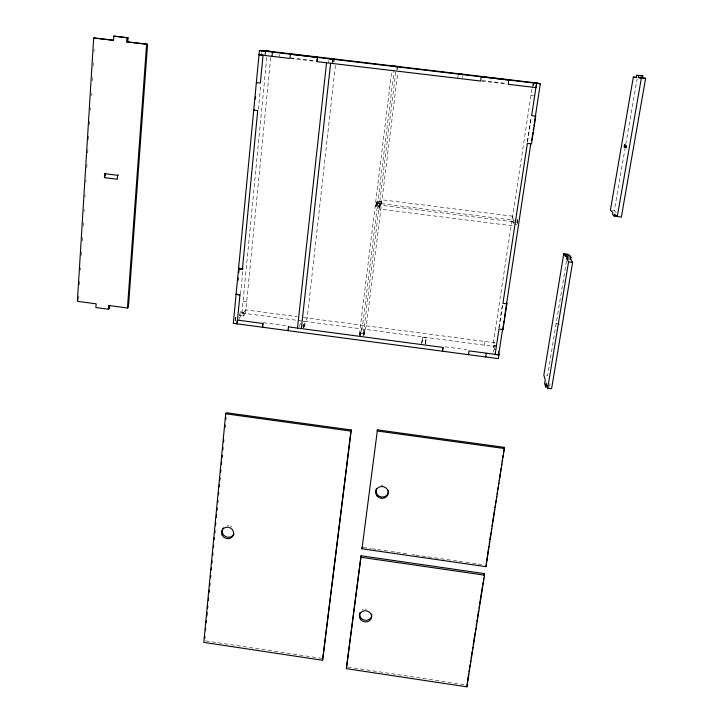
<?xml version="1.0" encoding="UTF-8"?>
<svg xmlns="http://www.w3.org/2000/svg" width="723" height="723" viewBox="0 0 723 723"><rect width="100%" height="100%" fill="white"/><g stroke="black" fill="none" stroke-linecap="round" stroke-linejoin="round"><path stroke-width="0.54" stroke-dasharray="3.62 2.71" d="M78.59 299.467L78.807 296.087M79.503 284.817L79.711 281.437M80.416 270.167L80.551 267.917M81.319 255.517L81.536 252.137M82.232 240.867L82.44 237.487M83.145 226.218L83.353 222.838M84.049 211.568L84.193 209.318M84.962 196.918L85.106 194.668M85.874 182.268L86.01 180.018M86.787 167.628L86.995 164.238M87.691 152.978L87.899 149.598M88.531 139.449L88.739 136.069M89.444 124.799L89.652 121.419M90.357 110.158L90.492 107.899M91.261 95.508L91.405 93.249M92.173 80.859L92.381 77.478M93.086 66.209L93.294 62.829M93.99 51.559L94.135 49.3M425.386 344.473L426.154 337.93L422.485 337.442L421.816 343.054M425.513 343.542L426.154 337.93M235.463 320.687L235.815 316.963M235.535 320.696L235.888 317.081L238.717 317.46M261.075 54.84L261.274 52.761M240.587 294.098L242.838 270.836M258.436 109.336L260.876 84.103M265.034 54.252L265.242 52.173M239.485 319.394L239.656 317.587L243.868 312.481L240.172 311.993L239.828 315.526L241.907 313.023L267.013 54.939M265.07 54.975L265.368 51.929M245.712 309.869L243.669 312.345L243.317 315.996L245.359 313.484L245.712 309.869L297.135 316.674M243.669 312.345L240.108 311.866L239.747 315.517L243.524 316.023L243.868 312.481M270.664 57.632L245.567 313.511L243.524 316.023M279.476 56.521L279.674 54.505M421.69 343.985L421.979 341.129L425.63 341.608M422.485 337.442L422.196 340.262L425.901 340.75M299.53 326.805L300.596 322.693M328.495 62.738L328.73 60.669M332.363 63.199L332.707 60.09M303.19 328.233L303.497 325.449M332.652 62.187L332.887 60.126M303.488 327.329L303.796 324.546L305.269 321.907L303.217 321.627M333.737 62.16L333.963 60.108M333.909 62.178L334.252 59.123M303.877 327.365L304.862 325.576L305.269 321.907M335.382 65.422L307.248 318.012L305.088 321.88L304.672 325.549L303.687 327.338M377.171 201.184L375.978 206.435L379.873 206.932L381.03 201.663L377.171 201.184L376.936 203.118L380.786 203.597M359.412 334.288L391.586 72.689M359.792 336.231L360.244 332.517L364.049 333.023L363.814 334.885M376.231 202.729L380.217 203.226L379.738 207.149L375.752 206.642L376.231 202.729L377.153 200.994L381.093 201.482L381.934 199.783L512.526 216.177L513.366 218.301M360.018 335.318L361.274 329.796L360.822 333.475M359.9 336.249L362.648 325.341L394.152 70.113M375.978 206.435L377.153 200.994M395.788 72.056L363.118 335.915L366.344 325.829L397.786 72.815M364.482 331.64L364.031 335.345L364.925 330.275L361.157 329.778M396.837 69.77L397.216 66.679M379.873 206.932L381.093 201.482M397.406 69.688L397.786 66.624M375.752 206.642L376.674 204.862L380.605 205.359L381.934 199.783M457.822 77.894L458.246 74.812M425.513 343.036L426.028 339.331M462.286 77.542L462.575 75.463M484.374 345.16L484.916 341.527M515.779 222.567L512.779 222.196L511.938 220.009L512.526 216.177M494.424 349.39L493.348 342.765L531.947 88.947M532.11 87.863L532.779 83.507M533.366 85.621L533.818 82.648M533.484 85.739L533.791 83.687M513.429 223.877L514.134 219.837L513.466 218.156L512.833 222.295L513.502 224.022M498.87 328.161L502.431 304.817M527.311 141.997L531.025 117.668M499.123 327.618L502.693 304.22M527.546 141.581L531.297 117.072M516.773 222.693L517.37 218.807M517.225 223.416L517.704 220.28L516.99 218.617M517.623 223.407L517.921 221.446M566.507 260.849L547.582 375.608L545.711 375.354M549.597 386.416L550.058 383.642M616.222 212.426L614.288 210.673L625.043 148.577M625.811 144.139L637.144 78.717M359.602 334.442L360.244 332.517M379.738 207.149L378.843 208.983L513.14 225.901M380.217 203.226L379.331 205.016L514.866 222.06M302.693 326.154L303.606 324.519M290.664 57.849L315.291 60.768M482.078 80.524L506.706 83.443M290.529 58.446L315.318 61.383M481.699 81.103L506.977 84.094M530.953 95.481L533.637 95.797M612.336 210.429L614.288 210.673M376.457 202.521L380.352 203.009M381.464 203.615L511.938 220.009M376.692 205.052L380.551 205.54M514.387 224.13L517.062 224.464M556.023 323.642L559.918 324.157M243.055 301.31L246.715 301.798M303.57 317.524L494.839 342.838M493.348 342.765L495.047 342.982M495.671 345.73L493.827 345.486L493.276 349.164L493.71 352.128M495.49 345.829L493.782 345.603L493.24 349.155L496.023 349.525M241.907 313.023L496.484 346.769M302.81 325.305L304.862 325.576M360.705 333.466L364.464 333.963M263.434 322.666L287.763 325.901M445.142 346.823L466.832 349.706M363.344 547.51L371.143 548.63M372.255 548.793L376.71 549.435M377.822 549.597L390.077 551.36M391.188 551.522L395.644 552.164M396.755 552.327L407.889 553.926M412.345 554.577L414.577 554.893M415.689 555.056L426.823 556.665M427.935 556.818L433.502 557.623M434.622 557.785L445.757 559.394M446.868 559.557L452.435 560.352M453.547 560.515L458.002 561.156M459.114 561.319L464.69 562.123M465.802 562.286L471.369 563.09M472.481 563.244L476.936 563.886M478.048 564.048L483.615 564.853M205.603 640.876L321.843 658.373M347.79 667.085L465.72 684.871M362.006 610.167A6.127 5.603 12.9 0 1 363.371 609.471M364.907 609.128A6.127 5.603 12.9 0 1 366.498 609.164M381.328 485.223A6.29 5.92 11.8 0 1 382.973 485.25M227.23 525.802A6.146 5.685 24.2 0 1 228.811 525.829M230.357 526.254A6.146 5.685 24.2 0 1 231.767 527.031"/><path stroke-width="1.08" d="M113.484 40.244L93.683 37.958L77.388 301.319L96.132 303.814L95.879 307.555L108.387 309.218L109.426 308.468L109.625 305.666M118.617 174.939L117.578 175.3L117.307 179.25L104.446 177.623L104.708 173.674L105.793 173.321M108.387 309.218L108.64 305.477L127.447 307.98L128.432 307.23L147.591 44.293L127.772 41.943L128.061 37.795L114.858 36.231L113.773 36.15L113.502 40.307L93.683 37.958M147.591 44.293L126.733 41.88L127.013 37.723L113.773 36.15M127.447 307.98L146.615 44.239M239.196 268.287L238.536 268.929L233.33 323.353L498.382 358.653L498.96 354.866L498.472 351.839M242.404 269.263L238.554 268.766L259.421 50.565L267.393 51.017L537.442 83.073M238.03 280.434L238.256 278.084M238.771 272.707L238.997 270.339M255.409 98.979L255.617 96.792M225.703 413.809L203.787 642.376L322.585 660.262L351.242 429.977L226.38 412.743L225.703 413.809L350.935 431.098L351.242 429.977M204.717 638.463L204.925 636.222M205.468 630.601L205.684 628.359M206.227 622.747L206.435 620.497M206.868 616.005L207.194 612.634M207.628 608.142L207.835 605.901M208.378 600.28L208.595 598.038M209.137 592.426L209.345 590.176M209.778 585.684L209.995 583.443M210.538 577.822L210.755 575.58M211.288 569.959L211.505 567.718M211.938 563.226L212.155 560.976M212.689 555.363L212.905 553.122M213.448 547.501L213.665 545.259M214.198 539.638L214.415 537.397M214.848 532.905L215.065 530.655M215.599 525.043L215.816 522.801M216.358 517.18L216.575 514.939M216.999 510.447L217.216 508.197M217.759 502.584L217.975 500.334M218.509 494.722L218.726 492.48M219.268 486.859L219.485 484.618M219.909 480.126L220.126 477.876M220.669 472.264L220.886 470.013M221.419 464.401L221.636 462.16M222.069 457.668L222.286 455.418M222.82 449.805L223.036 447.555M223.579 441.943L223.796 439.701M224.98 427.347L225.196 425.097M225.73 419.485L225.947 417.234M236.918 323.832L237.28 320.072L262.946 323.488L262.557 327.248M237.135 323.859L239.937 294.821L236.105 294.315M272.02 56.304L272.435 52.101M262.467 327.239L262.856 323.479M288.459 326.877L287.962 330.628L288.468 329.796M539.729 83.588L535.626 83.109L536.701 83.362L536.05 87.591L508.269 84.302L508.703 80.009L481.202 76.755L480.705 81.039L316.99 61.636L317.442 57.424L317.921 57.442L290.926 54.252M317.036 61.636L317.487 57.433M297.496 328.079L326.552 62.765M301.328 328.594L330.61 63.244M322.585 660.262L350.935 431.098M346.371 668.667L361.066 555.779L484.437 573.628L484.537 575.156L466.877 686.85L346.371 668.667L361.066 555.779M361.97 548.784L377.451 429.869L504.455 447.374L485.946 566.678L361.97 548.784L362.232 547.347M442.413 351.197L442.946 347.42M442.503 351.206L443.036 347.429L288.369 326.868M485.766 356.972L486.335 353.186M536.565 83.344L531.631 115.635L535.752 116.132L531.495 143.868L527.383 143.371L502.937 303.353L506.895 303.868L502.955 329.516L499.015 329.001L495.119 354.487L498.644 354.957L502.566 329.462M503.307 325.341L502.955 329.516M503.651 323.118L503.994 320.895M504.329 318.671L530.818 143.552M531.739 140.28L532.932 132.535M533.267 130.33L533.61 128.116M533.945 125.901L540.307 83.787L533.818 82.648M468.594 673.899L466.877 686.85M468.947 671.667L469.299 669.444M469.652 667.212L470.004 664.979M470.348 662.756L470.7 660.524M471.053 658.301L472.11 651.613M472.462 649.39L472.815 647.157M473.167 644.925L475.101 632.67M475.454 630.447L475.806 628.215M476.159 625.991L476.511 623.759M476.864 621.536L477.216 619.304M477.569 617.081L478.626 610.393M478.978 608.16L479.331 605.937M479.683 603.705L482.322 586.995M482.675 584.771L483.027 582.539M483.38 580.307L483.732 578.084M484.085 575.851L484.437 573.628M488.829 546.281L485.946 566.678M489.182 544.058L489.534 541.834M489.887 539.611L490.935 532.95M491.288 530.727L491.64 528.504M491.992 526.281L492.345 524.058M492.697 521.834L494.622 509.607M494.975 507.383L495.327 505.169M495.68 502.946L496.032 500.723M496.385 498.499L496.728 496.276M497.081 494.053L497.433 491.83M497.786 489.607L498.138 487.383M498.49 485.16L498.843 482.937M499.195 480.714L501.12 468.495M501.473 466.272L501.825 464.049M502.178 461.825L502.53 459.602M502.883 457.379L503.226 455.156M503.579 452.932L504.455 447.374M568.522 255.671L567.609 254.171L563.759 253.683L543.832 375.11L545.241 379.873L544.645 383.524L545.603 386.823L547.528 387.076M545.603 386.823L546.208 383.127L547.7 388.143L551.604 388.667L572.598 262.395L570.682 259.232L570.998 257.298L569.751 255.255L565.838 254.758L565.522 256.674L563.759 253.683M547.7 388.143L568.576 261.889L566.724 258.726L567.04 256.792L565.838 254.758M633.321 77.135L610.393 210.185L612.896 212.526L612.562 214.496L614.27 216.114L621.337 217.099L645.612 78.319L638.301 77.56L638.662 75.463L636.638 75.309L636.276 77.388L633.321 77.135L636.33 77.488M624.247 146.905L624.6 144.88L626.47 145.775L626.118 147.817L624.247 146.905L626.263 147.149M625.232 147.465L625.621 145.242M614.27 216.114L614.622 214.125L617.27 216.593L641.418 77.831M638.301 77.56L642.422 78.048L642.792 75.942L636.638 75.309M624.428 145.892L624.609 144.88M377.451 429.869L377.225 430.998L504.627 448.558M288.052 330.646L288.558 329.815M236.773 293.592L236.096 294.406L239.928 294.903M238.554 268.766L239.205 268.125M104.446 177.623L105.531 177.262M105.657 175.291L104.573 175.653L104.763 173.683L117.578 175.3M254.351 109.95L253.719 110.113L257.713 110.592L242.386 269.435L238.536 268.929M256.981 82.521L256.358 82.594L260.361 83.073L263.064 55.129L259.024 54.65M396.999 66.633L397.578 66.579M393.818 66.155L393.113 66.173L397.786 66.624L393.204 66.2M332.824 59.06L334.252 59.123L328.956 58.599L332.996 59.096M290.953 54.252L290.411 54.225L289.977 58.436L259.015 54.767M265.341 51.134L269.372 51.369L265.468 50.908M126.733 41.88L127.772 41.943M127.013 37.723L128.061 37.795M640.714 75.788L642.792 75.942M642.422 78.048L645.612 78.319M261.473 50.682L265.468 51.152M259.421 50.565L540.307 83.787M567.04 256.792L570.998 257.298M566.724 258.726L570.682 259.232M568.576 261.889L572.598 262.395M241.111 268.54L243.036 268.784M498.96 354.866L469.055 350.89L468.495 354.668L468.441 353.755M360.804 557.243L484.537 575.156M532.941 82.422L533.954 82.657M462.593 74.279L458.472 73.918M506.724 303.109L506.895 303.868M371.812 614.152A6.127 5.603 12.9 0 1 365.034 620.28A6.127 5.603 12.9 0 1 360.108 612.426M388.423 490.465A6.29 5.92 11.8 0 1 381.419 496.999A6.29 5.92 11.8 0 1 376.376 488.766M233.945 533.854A6.146 5.685 24.2 0 1 225.413 536.457A6.146 5.685 24.2 0 1 223.29 527.926M360.705 619.638A6.146 5.612 12.9 0 0 371.188 618.662A6.146 5.612 12.9 0 0 364.672 610.727A6.146 5.612 12.9 0 0 360.705 619.638M377.017 495.951A6.317 5.938 11.9 0 0 387.826 494.803A6.317 5.938 11.9 0 0 381.138 486.498A6.317 5.938 11.9 0 0 377.017 495.951M222.06 535.002A6.164 5.694 24.2 0 0 232.562 536.529A6.164 5.694 24.2 0 0 228.17 527.203A6.164 5.694 24.2 0 0 222.06 535.002"/></g></svg>
